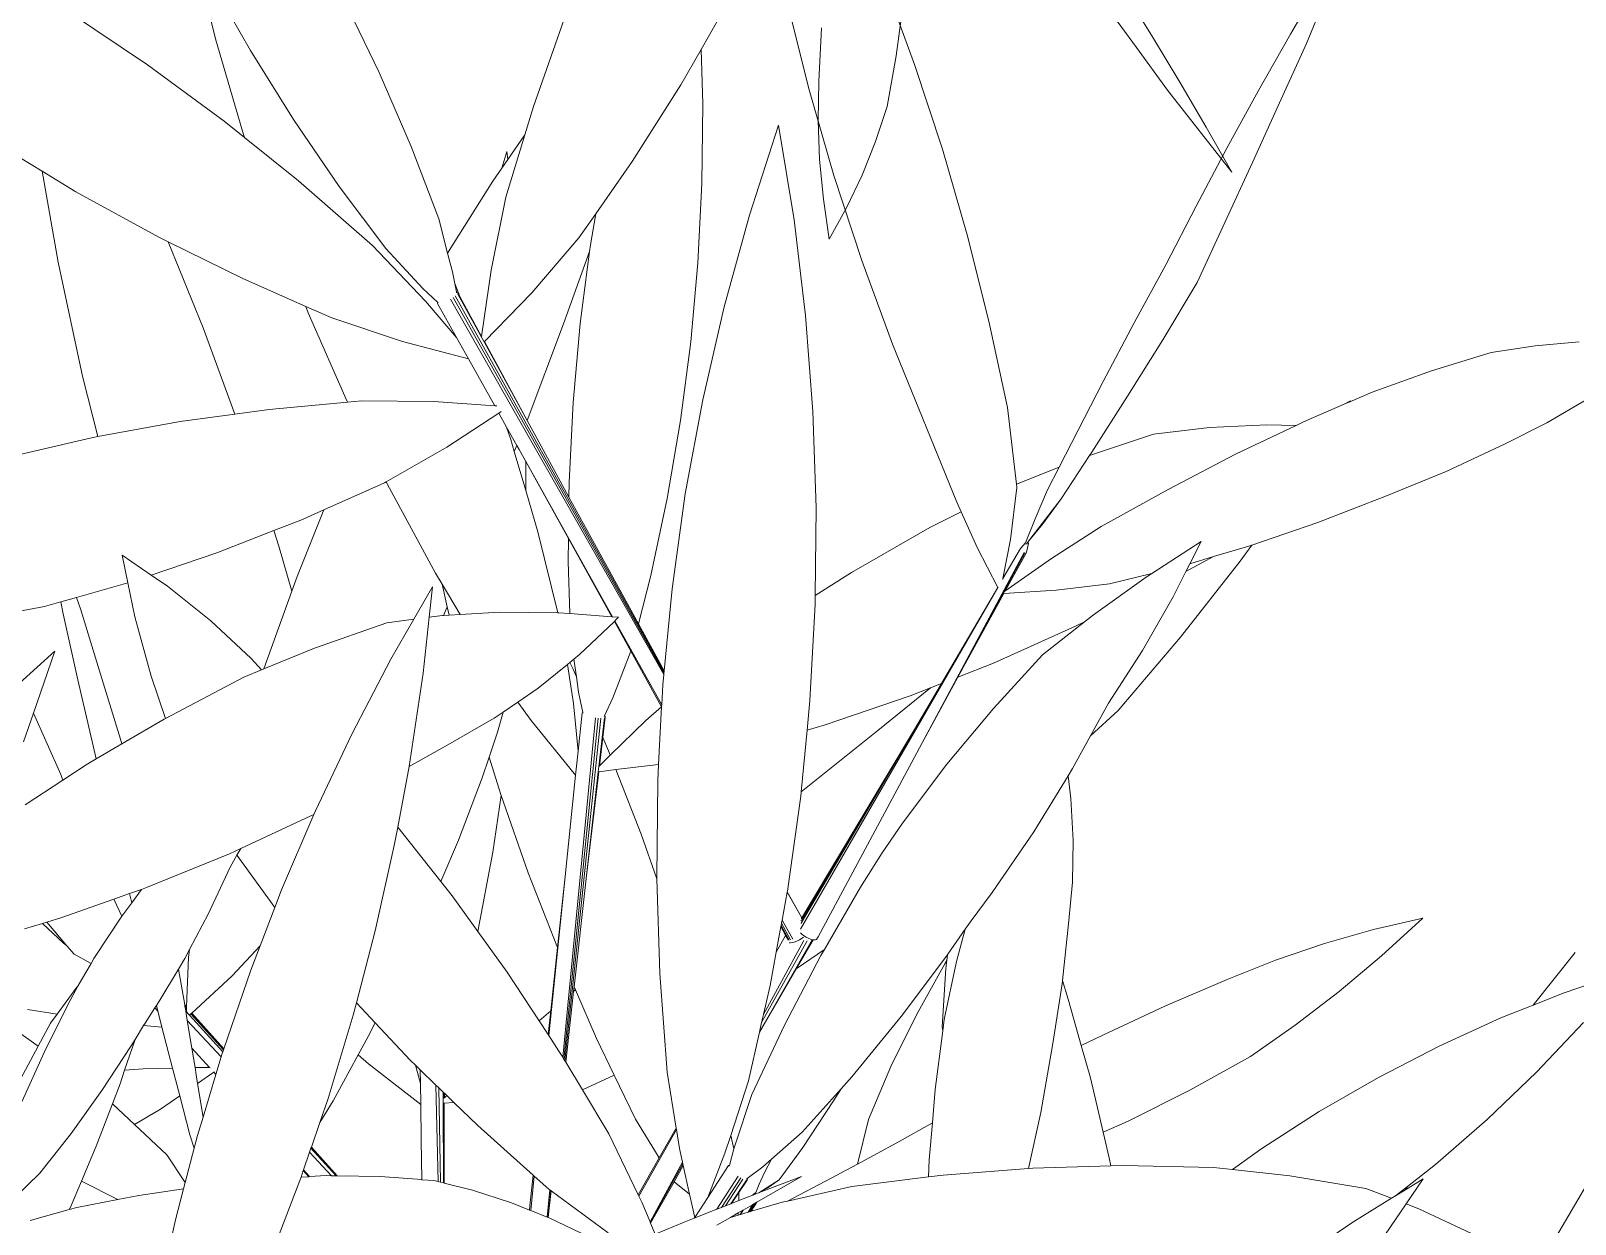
# Model space of a CAD drawing. Header units: millimetres. Extents: x 18 to 174501, y 22 to 24571.
# Drawn here: x 22641.6 to 22957.9, y 14114.3 to 14358.7 of the extents above; entities that cross this region are included whole.
import ezdxf

# ---------------------------------------------------------------- set-up
doc = ezdxf.new("R2010")
doc.units = ezdxf.units.MM
doc.header["$MEASUREMENT"] = 0
doc.layers.add('Edges', color=7, linetype='Continuous', lineweight=18)

# ---------------------------------------------------------------- blocks, each defined once
blk = doc.blocks.new('BAMBOOPLAN')
at = {"layer": 'Edges'}
for p, q in [((7.5873, 10.6224), (7.6092, 11)), ((7.5707, 10.8181), (7.5341, 10.6335)), ((7.5341, 10.6335), (7.4996, 10.4464)), ((7.5873, 10.6224), (7.5697, 10.4327)), ((7.4996, 10.4464), (7.4672, 10.2575)), ((7.5697, 10.4327), (7.5515, 10.2416)), ((6.3573, 10.3936), (6.5228, 10.1907)), ((6.1129, 10.2375), (6.2554, 10.0198)), ((7.4672, 10.2575), (7.4371, 10.0671)), ((7.5515, 10.2416), (7.5328, 10.0495)), ((5.9457, 10.1735), (5.9182, 10.0284)), ((6.5228, 10.1907), (6.681, 9.9823)), ((7.4371, 10.0671), (7.4093, 9.8758)), ((7.5328, 10.0495), (7.5136, 9.857)), ((8.6266, 10.0573), (8.5085, 10.0048)), ((5.9182, 10.0284), (5.8959, 9.911)), ((5.9182, 10.0284), (5.9745, 9.8791)), ((6.2554, 10.0198), (6.4059, 9.8065)), ((8.5085, 10.0048), (8.3935, 9.9442)), ((5.5097, 9.9813), (5.5085, 9.7099)), ((6.681, 9.9823), (6.8316, 9.769)), ((8.3935, 9.9442), (8.2462, 9.8364)), ((5.8959, 9.911), (5.8341, 9.652)), ((8.7052, 9.9078), (8.6148, 9.8026)), ((5.9745, 9.8791), (6.048, 9.6582)), ((6.2049, 9.8927), (6.3382, 9.6453)), ((6.2049, 9.8927), (6.2099, 9.6158)), ((7.4093, 9.8758), (7.3771, 9.6848)), ((7.5136, 9.857), (7.4724, 9.6658)), ((4.4116, 9.8303), (4.5642, 9.5938)), ((4.8833, 9.825), (5.0492, 9.6568)), ((8.2462, 9.8364), (8.1025, 9.7206)), ((6.4059, 9.8065), (6.5641, 9.5981)), ((6.8316, 9.769), (6.974, 9.5513)), ((8.6148, 9.8026), (8.5196, 9.7044)), ((8.1025, 9.7206), (8.0497, 9.6725)), ((4.5803, 9.6748), (4.6722, 9.5946)), ((5.5085, 9.7099), (5.5118, 9.6232)), ((7.3771, 9.6848), (7.3473, 9.4937)), ((8.0507, 9.6762), (8.0366, 9.6606)), ((8.0507, 9.6762), (8.0497, 9.6725)), ((8.5196, 9.7044), (8.3822, 9.5721)), ((5.0492, 9.6568), (5.2082, 9.4828)), ((5.8341, 9.652), (5.7833, 9.4731)), ((6.048, 9.6582), (6.1127, 9.4346)), ((6.3382, 9.6453), (6.461, 9.3918)), ((7.4724, 9.6658), (7.4289, 9.4757)), ((8.0366, 9.6606), (7.9407, 9.5731)), ((8.0497, 9.6725), (8.0366, 9.6606)), ((4.5642, 9.5938), (4.7272, 9.3636)), ((4.6722, 9.5946), (4.8574, 9.4451)), ((5.5118, 9.6232), (5.4883, 9.5389)), ((5.5118, 9.6232), (5.5189, 9.4327)), ((6.2099, 9.6158), (6.2273, 9.3381)), ((6.5641, 9.5981), (6.7296, 9.3952)), ((5.4781, 9.5603), (5.4883, 9.5389)), ((5.4781, 9.5603), (5.4799, 9.5088)), ((5.4883, 9.5389), (5.4799, 9.5088)), ((6.974, 9.5513), (7.108, 9.3298)), ((7.9232, 9.5559), (7.7832, 9.4184)), ((7.9232, 9.5559), (7.842, 9.5299)), ((7.9407, 9.5731), (7.9232, 9.5559)), ((8.3822, 9.5721), (8.2406, 9.4471)), ((4.1314, 9.5282), (4.4007, 9.4572)), ((5.4799, 9.5088), (5.4677, 9.4651)), ((7.3473, 9.4937), (7.3075, 9.2143)), ((7.842, 9.5299), (7.6857, 9.4677)), ((4.4007, 9.4572), (4.6671, 9.3743)), ((5.2082, 9.4828), (5.3541, 9.3086)), ((5.4677, 9.4651), (5.4111, 9.2227)), ((5.7833, 9.4731), (5.7597, 9.3899)), ((5.7833, 9.4731), (5.7984, 9.3816)), ((7.4289, 9.4757), (7.3832, 9.2871)), ((7.6857, 9.4677), (7.5373, 9.396)), ((8.2406, 9.4471), (8.0758, 9.308)), ((4.8574, 9.4451), (5.0478, 9.3031)), ((5.5189, 9.4327), (5.5477, 9.2173)), ((6.1127, 9.4346), (6.1686, 9.209)), ((7.7832, 9.4184), (7.6306, 9.2567)), ((4.6671, 9.3743), (4.7389, 9.3485)), ((4.7272, 9.3636), (4.7389, 9.3485)), ((5.7597, 9.3899), (5.6819, 9.1934)), ((5.7984, 9.3816), (5.8023, 9.3628)), ((5.8023, 9.3628), (5.7991, 9.1377)), ((5.8023, 9.3628), (5.8452, 9.1544)), ((6.461, 9.3918), (6.5729, 9.133)), ((6.7296, 9.3952), (7.0576, 9.0199)), ((7.5373, 9.396), (7.3802, 9.2751)), ((4.7389, 9.3485), (4.93, 9.2798)), ((6.2273, 9.3381), (6.2569, 9.0604)), ((7.108, 9.3298), (7.2056, 9.1263)), ((4.93, 9.2798), (5.196, 9.172)), ((5.0478, 9.3031), (5.2355, 9.1757)), ((5.3541, 9.3086), (5.4111, 9.2227)), ((7.3802, 9.2751), (7.3436, 9.1283)), ((7.3832, 9.2871), (7.3802, 9.2751)), ((8.0758, 9.308), (7.9148, 9.1825)), ((5.4111, 9.2227), (5.4426, 9.1754)), ((7.6306, 9.2567), (7.4804, 9.09)), ((5.5477, 9.2173), (5.5847, 9.0244)), ((5.6819, 9.1934), (5.5975, 9.0127)), ((6.1686, 9.209), (6.2154, 8.9818)), ((7.3075, 9.2143), (7.2056, 9.1263)), ((7.3075, 9.2143), (7.297, 9.14)), ((7.9075, 9.1769), (7.8201, 9.1141)), ((7.9148, 9.1825), (7.8981, 9.1268)), ((7.9148, 9.1825), (7.9075, 9.1769)), ((5.196, 9.172), (5.3954, 9.0688)), ((5.2355, 9.1757), (5.3765, 9.1013)), ((5.4426, 9.1754), (5.4599, 9.1458)), ((5.4599, 9.1458), (5.4865, 9.1143)), ((5.4599, 9.1458), (5.4726, 9.1239)), ((5.7991, 9.1377), (5.7908, 8.8356)), ((5.8452, 9.1544), (5.9011, 8.9287)), ((6.5729, 9.133), (6.6737, 8.8695)), ((7.297, 9.14), (7.29, 9.0487)), ((7.7712, 9.1444), (7.6652, 9.0085)), ((7.7712, 9.1444), (7.7614, 9.0721)), ((4.0526, 9.0962), (4.2113, 9.0618)), ((5.3765, 9.1013), (5.4309, 9.0766)), ((6.4117, 8.2626), (5.4633, 9.0981)), ((6.4104, 8.2683), (5.4685, 9.1047)), ((5.4751, 9.1241), (5.4726, 9.1239)), ((5.4726, 9.1239), (5.4739, 9.1217)), ((6.4097, 8.271), (5.4726, 9.111)), ((5.4768, 9.1231), (5.4751, 9.1241)), ((5.4768, 9.1231), (5.4865, 9.1143)), ((5.477, 9.1205), (5.5851, 9.0223)), ((5.4865, 9.1143), (5.5847, 9.0244)), ((7.2056, 9.1263), (7.21, 9.1172)), ((7.21, 9.1172), (7.242, 8.9678)), ((7.3436, 9.1283), (7.2905, 8.9712)), ((7.3436, 9.1283), (7.316, 9.0422)), ((7.4804, 9.09), (7.3735, 8.9547)), ((7.8199, 9.114), (7.758, 9.0468)), ((7.8201, 9.1141), (7.7614, 9.0721)), ((7.8981, 9.1268), (7.8059, 8.8594)), ((7.8201, 9.1141), (7.8199, 9.114)), ((4.2113, 9.0618), (4.3428, 8.8253)), ((4.2113, 9.0618), (4.3241, 9.0373)), ((5.3954, 9.0688), (5.5165, 8.9976)), ((5.4311, 9.0738), (5.4309, 9.0766)), ((5.4309, 9.0766), (5.4329, 9.0757)), ((5.4311, 9.0738), (5.5165, 8.9976)), ((6.2569, 9.0604), (6.2987, 8.7834)), ((7.29, 9.0487), (7.2866, 8.9732)), ((7.316, 9.0422), (7.2924, 8.9758)), ((7.758, 9.0468), (7.747, 8.9649)), ((7.7614, 9.0721), (7.758, 9.0468)), ((4.3241, 9.0373), (4.5971, 8.9907)), ((5.5165, 8.9976), (5.5702, 8.9496)), ((5.5847, 9.0244), (5.5851, 9.0223)), ((5.5851, 9.0223), (5.5969, 9.0115)), ((5.5975, 9.0127), (5.5969, 9.0115)), ((5.5969, 9.0115), (5.8341, 8.796)), ((5.5975, 9.0127), (5.7908, 8.8356)), ((7.0787, 8.9974), (7.0071, 8.9233)), ((7.0576, 9.0199), (7.0787, 8.9974)), ((7.0787, 8.9974), (7.1571, 8.9136)), ((7.6652, 9.0085), (7.5585, 8.9401)), ((7.6652, 9.0085), (7.6535, 8.9935)), ((4.5971, 8.9907), (4.6274, 8.9869)), ((4.6274, 8.9869), (4.8062, 8.7825)), ((4.6274, 8.9869), (4.871, 8.9564)), ((4.871, 8.9564), (5.0696, 8.9397)), ((6.2154, 8.9818), (6.2531, 8.7537)), ((7.242, 8.9678), (7.2586, 8.8523)), ((7.2781, 8.9526), (7.2586, 8.8523)), ((7.3735, 8.9547), (7.2761, 8.8191)), ((7.2781, 8.9526), (7.2866, 8.9732)), ((7.2789, 8.9537), (7.2788, 8.9535)), ((7.2864, 8.9697), (7.2864, 8.9686)), ((7.2866, 8.9732), (7.2865, 8.9712)), ((7.2924, 8.9758), (7.2904, 8.97)), ((7.293, 8.9756), (7.2924, 8.9758)), ((7.2939, 8.9752), (7.293, 8.9756)), ((7.2946, 8.9748), (7.2939, 8.9752)), ((7.2951, 8.9743), (7.2946, 8.9748)), ((7.2953, 8.9739), (7.2951, 8.9743)), ((7.2986, 8.9479), (7.2953, 8.9739)), ((7.6535, 8.9935), (7.5435, 8.8383)), ((7.747, 8.9649), (7.7132, 8.7861)), ((5.0696, 8.9397), (5.0827, 8.9242)), ((5.0696, 8.9397), (5.1523, 8.9328)), ((5.0827, 8.9242), (5.2744, 8.7161)), ((5.1523, 8.9328), (5.371, 8.9355)), ((5.371, 8.9355), (5.5702, 8.9496)), ((5.5702, 8.9496), (5.6872, 8.8451)), ((5.9011, 8.9287), (5.9659, 8.7052)), ((7.0071, 8.9233), (6.8332, 8.7248)), ((7.1571, 8.9136), (7.2528, 8.8232)), ((7.1912, 8.3184), (7.2919, 8.9445)), ((7.2098, 8.4317), (7.2943, 8.9445)), ((7.2985, 8.9467), (7.2794, 8.8385)), ((7.2977, 8.9457), (7.2794, 8.8385)), ((7.2985, 8.9467), (7.2986, 8.9479)), ((7.5585, 8.9401), (7.417, 8.8712)), ((6.6737, 8.8695), (6.7549, 8.6262)), ((7.417, 8.8712), (7.2749, 8.8121)), ((7.8059, 8.8594), (7.7033, 8.5978)), ((4.3428, 8.8253), (4.5187, 8.5336)), ((5.5146, 8.7985), (5.6872, 8.8451)), ((5.5939, 8.6846), (5.7053, 8.8289)), ((5.6872, 8.8451), (5.6931, 8.8467)), ((5.7053, 8.8289), (5.7105, 8.8357)), ((5.7053, 8.8289), (5.7405, 8.7975)), ((5.7908, 8.8356), (5.8341, 8.796)), ((7.2529, 8.8231), (7.033, 7.6888)), ((7.2528, 8.8232), (7.1889, 8.5032)), ((7.2528, 8.8232), (7.2529, 8.8231)), ((7.2529, 8.8231), (7.2537, 8.8224)), ((7.2586, 8.8523), (7.2589, 8.85)), ((7.2761, 8.8191), (7.2754, 8.8154)), ((7.2794, 8.8385), (7.2761, 8.8191)), ((7.5435, 8.8383), (7.5256, 8.8104)), ((4.8062, 8.7825), (4.9759, 8.5741)), ((5.3137, 8.7313), (5.5146, 8.7985)), ((5.7405, 8.7975), (5.7638, 8.7674)), ((5.7405, 8.7975), (5.7865, 8.7565)), ((5.8341, 8.796), (5.9797, 8.6636)), ((6.2987, 8.7834), (6.3527, 8.5076)), ((7.2749, 8.8121), (7.2277, 8.5365)), ((7.2749, 8.8121), (7.2746, 8.8119)), ((7.5043, 8.7897), (7.3133, 8.6097)), ((7.5256, 8.8104), (7.4413, 8.6789)), ((7.5256, 8.8104), (7.5043, 8.7897)), ((7.7132, 8.7861), (7.6699, 8.6083)), ((5.2761, 8.7143), (5.3137, 8.7313)), ((5.7638, 8.7674), (5.7852, 8.7372)), ((5.7865, 8.7565), (5.7852, 8.7372)), ((5.7852, 8.7372), (5.854, 8.6401)), ((5.7865, 8.7565), (5.7963, 8.7477)), ((5.7963, 8.7477), (5.8263, 8.7207)), ((5.7963, 8.7477), (6.215, 8.3739)), ((6.2531, 8.7537), (6.2815, 8.5252)), ((6.8332, 8.7248), (6.7549, 8.6262)), ((5.0669, 8.62), (5.2761, 8.7143)), ((5.2744, 8.7161), (5.2761, 8.7143)), ((5.4599, 8.5311), (5.5939, 8.6846)), ((5.8263, 8.7207), (5.854, 8.6401)), ((5.8263, 8.7207), (6.0181, 8.5481)), ((5.9659, 8.7052), (5.9797, 8.6636)), ((7.4413, 8.6789), (7.3564, 8.4839)), ((5.854, 8.6401), (5.9268, 8.5372)), ((5.9797, 8.6636), (6.2929, 8.379)), ((4.9759, 8.5741), (5.0669, 8.62)), ((6.7549, 8.6262), (6.763, 8.6019)), ((6.763, 8.6019), (6.8408, 8.3309)), ((7.3133, 8.6097), (7.2277, 8.5365)), ((7.6699, 8.6083), (7.6512, 8.5013)), ((7.7033, 8.5978), (7.6512, 8.5013)), ((4.8316, 8.5013), (4.9759, 8.5741)), ((6.0181, 8.5481), (6.0394, 8.4843)), ((6.0181, 8.5481), (6.2125, 8.3732)), ((4.5187, 8.5336), (4.6183, 8.3808)), ((4.6183, 8.3808), (4.8316, 8.5013)), ((5.3134, 8.3938), (5.4561, 8.5268)), ((5.4561, 8.5268), (5.4599, 8.5311)), ((5.4599, 8.5311), (5.4747, 8.5164)), ((5.4747, 8.5164), (5.6831, 8.3256)), ((5.9268, 8.5372), (6.0598, 8.3329)), ((6.2815, 8.5252), (6.2929, 8.379)), ((6.3527, 8.5076), (6.4091, 8.2734)), ((7.1889, 8.5032), (7.1627, 8.4809)), ((7.1889, 8.5032), (7.1784, 8.4506)), ((7.2277, 8.5365), (7.2098, 8.4317)), ((7.6512, 8.5013), (7.6324, 8.3938)), ((6.0394, 8.4843), (6.0938, 8.342)), ((7.1627, 8.4809), (7.0571, 8.3124)), ((7.1627, 8.4809), (7.1139, 8.4391)), ((7.3564, 8.4839), (7.2802, 8.2847)), ((7.1139, 8.4391), (6.9066, 8.2783)), ((7.1784, 8.4506), (7.0297, 7.7062)), ((7.1577, 8.3501), (7.1784, 8.4506)), ((7.1912, 8.3184), (7.2098, 8.4317)), ((4.3796, 8.2313), (4.6023, 8.3717)), ((4.6023, 8.3717), (4.6183, 8.3808)), ((5.2595, 8.3436), (5.3134, 8.3938)), ((5.3134, 8.3938), (5.3032, 8.184)), ((6.2125, 8.3732), (6.0938, 8.342)), ((6.2241, 8.3628), (6.1597, 8.2381)), ((6.215, 8.3739), (6.2125, 8.3732)), ((6.2321, 8.3784), (6.215, 8.3739)), ((6.2251, 8.3648), (6.2241, 8.3628)), ((6.2241, 8.3628), (6.2985, 8.2958)), ((6.2321, 8.3784), (6.2251, 8.3648)), ((6.2251, 8.3648), (6.4348, 8.1776)), ((6.2929, 8.379), (6.4091, 8.2734)), ((7.627, 8.3689), (7.586, 8.181)), ((7.6324, 8.3938), (7.627, 8.3689)), ((7.627, 8.3689), (7.6565, 8.3092)), ((9.199, 8.3643), (9.1332, 8.1785)), ((9.3635, 8.3643), (9.2069, 8.242)), ((5.195, 8.2886), (5.2595, 8.3436)), ((5.6831, 8.3256), (5.712, 8.3012)), ((6.0598, 8.3329), (5.8989, 8.2791)), ((6.0619, 8.3336), (6.0598, 8.3329)), ((6.0938, 8.342), (6.0619, 8.3336)), ((6.8408, 8.3309), (6.8612, 8.2462)), ((7.0273, 7.7171), (7.1577, 8.3501)), ((7.0356, 7.7687), (7.1577, 8.3501)), ((7.0892, 7.6849), (7.1912, 8.3184)), ((5.0588, 8.1725), (5.195, 8.2886)), ((5.195, 8.2886), (5.2238, 8.2505)), ((5.6882, 8.285), (5.6676, 8.1773)), ((5.6882, 8.285), (5.7079, 8.1974)), ((5.712, 8.3012), (5.7907, 8.2346)), ((5.712, 8.3012), (5.748, 8.2431)), ((5.8989, 8.2791), (5.7907, 8.2346)), ((6.2985, 8.2958), (6.2928, 8.1494)), ((6.2985, 8.2958), (6.4365, 8.1716)), ((6.4091, 8.2734), (6.4097, 8.271)), ((6.9066, 8.2783), (6.8612, 8.2462)), ((7.0571, 8.3124), (6.9037, 8.0698)), ((7.2802, 8.2847), (7.2143, 8.0798)), ((7.6565, 8.3092), (7.7029, 8.1951)), ((8.7445, 8.3137), (8.6191, 8.2352)), ((8.7445, 8.3137), (8.6664, 8.1699)), ((5.2238, 8.2505), (5.3027, 8.1383)), ((5.748, 8.2431), (5.7457, 8.216)), ((5.748, 8.2431), (5.7609, 8.2223)), ((5.7907, 8.2346), (5.7609, 8.2223)), ((6.1597, 8.2381), (6.148, 8.2194)), ((6.4097, 8.271), (6.4104, 8.2683)), ((6.4104, 8.2683), (6.4117, 8.2626)), ((6.4117, 8.2626), (6.4186, 8.2339)), ((6.4186, 8.2339), (6.4348, 8.1776)), ((6.8612, 8.2462), (6.9037, 8.0698)), ((8.6191, 8.2352), (8.4966, 8.1494)), ((9.2069, 8.242), (9.1332, 8.1785)), ((5.3032, 8.184), (5.3027, 8.1383)), ((5.7434, 8.2151), (5.7079, 8.1974)), ((5.7079, 8.1974), (5.7443, 8.0364)), ((5.7457, 8.216), (5.7434, 8.2151)), ((5.7609, 8.2223), (5.7457, 8.216)), ((6.1352, 8.1988), (6.077, 8.1052)), ((6.1402, 8.2068), (6.1352, 8.1988)), ((6.1352, 8.1988), (6.1893, 8.0964)), ((6.148, 8.2194), (6.1402, 8.2068)), ((6.1402, 8.2068), (6.1542, 8.1927)), ((6.148, 8.2194), (6.1718, 8.1735)), ((6.1542, 8.1927), (6.1718, 8.1735)), ((7.7029, 8.1951), (7.7406, 8.0787)), ((4.8985, 8.0487), (5.0588, 8.1725)), ((5.3027, 8.1383), (5.2999, 7.8966)), ((5.5959, 8.1416), (5.42, 8.0028)), ((5.6676, 8.1773), (5.5959, 8.1416)), ((5.6676, 8.1773), (5.6422, 8.0447)), ((6.1718, 8.1735), (6.193, 8.1326)), ((6.2928, 8.1494), (6.2869, 8.0921)), ((6.4366, 8.1714), (6.4058, 8.1183)), ((6.4348, 8.1776), (6.4365, 8.1716)), ((6.4365, 8.1716), (6.4366, 8.1714)), ((6.4366, 8.1714), (6.4831, 8.0093)), ((7.586, 8.181), (7.5289, 7.9732)), ((8.4966, 8.1494), (8.3773, 8.0566)), ((8.6664, 8.1699), (8.5828, 8.0305)), ((9.1332, 8.1785), (9.0561, 8.1122)), ((9.2893, 8.1782), (9.2063, 7.9959)), ((6.077, 8.1052), (6.0342, 8.0475)), ((6.1893, 8.0964), (6.2477, 7.9692)), ((6.193, 8.1326), (6.2237, 8.081)), ((6.2869, 8.0921), (6.2867, 8.0896)), ((6.2892, 8.0907), (6.2869, 8.0921)), ((6.4058, 8.1183), (6.3408, 7.9886)), ((9.0561, 8.1122), (8.9116, 7.9749)), ((4.7986, 8.076), (4.8411, 8.005)), ((4.7986, 8.076), (4.8985, 8.0487)), ((4.8985, 8.0487), (4.9546, 8.0333)), ((6.0342, 8.0475), (6.0033, 8.0059)), ((6.0342, 8.0475), (6.0888, 8.0092)), ((6.2221, 8.0787), (6.2237, 8.081)), ((6.2221, 8.0787), (6.2477, 7.9692)), ((6.2237, 8.081), (6.2248, 8.0791)), ((6.4974, 7.1077), (6.2636, 8.0779)), ((6.503, 7.103), (6.272, 8.0799)), ((6.5065, 7.1), (6.2792, 8.0822)), ((6.2885, 8.0868), (6.3199, 7.9468)), ((6.29, 8.089), (6.2892, 8.0907)), ((6.29, 8.089), (6.3028, 8.0308)), ((6.9037, 8.0698), (6.9067, 8.0572)), ((6.9067, 8.0572), (6.9607, 7.7815)), ((7.2143, 8.0798), (7.1864, 7.9783)), ((7.7406, 8.0787), (7.7695, 7.9601)), ((8.3773, 8.0566), (8.2615, 7.9569)), ((4.7129, 7.9155), (4.8411, 8.005)), ((4.8411, 8.005), (4.8932, 7.9179)), ((4.9546, 8.0333), (5.1067, 7.9791)), ((5.42, 8.0028), (5.2999, 7.8966)), ((5.6422, 8.0447), (5.6055, 7.8004)), ((5.7443, 8.0364), (5.7914, 7.7853)), ((6.0033, 8.0059), (5.9842, 7.98)), ((6.0033, 8.0059), (6.0069, 7.945)), ((6.0888, 8.0092), (6.2638, 7.9002)), ((6.3028, 8.0308), (6.3317, 7.9994)), ((6.3028, 8.0308), (6.3208, 7.9487)), ((6.4831, 8.0093), (6.3701, 7.9543)), ((6.4831, 8.0093), (6.4964, 7.963)), ((8.5828, 8.0305), (8.4939, 7.8959)), ((5.1067, 7.9791), (5.2546, 7.9133)), ((5.9842, 7.98), (5.8815, 7.8627)), ((6.2477, 7.9692), (6.2638, 7.9002)), ((6.3408, 7.9886), (6.3208, 7.9487)), ((6.3317, 7.9994), (6.3408, 7.9886)), ((6.4964, 7.963), (6.5858, 7.6954)), ((7.1864, 7.9783), (7.1591, 7.863)), ((7.5289, 7.9732), (7.4959, 7.8707)), ((7.7695, 7.9601), (7.8071, 7.7969)), ((8.2615, 7.9569), (8.1143, 7.824)), ((8.9116, 7.9749), (8.7737, 7.8307)), ((9.2063, 7.9959), (9.1146, 7.8178)), ((4.6739, 7.8883), (4.7129, 7.9155)), ((4.7129, 7.9155), (4.7366, 7.885)), ((4.8932, 7.9179), (4.9948, 7.7688)), ((5.2546, 7.9133), (5.2945, 7.8919)), ((6.0069, 7.945), (6.0072, 7.8679)), ((6.3208, 7.9487), (6.3199, 7.9468)), ((6.3199, 7.9468), (6.3233, 7.9315)), ((6.3245, 7.932), (6.3233, 7.9315)), ((6.3233, 7.9315), (6.3922, 7.6243)), ((6.3701, 7.9543), (6.3245, 7.932)), ((6.3245, 7.932), (6.3922, 7.6243)), ((6.3701, 7.9543), (6.5018, 7.7995)), ((4.6329, 7.8597), (4.6739, 7.8883)), ((4.6739, 7.8883), (4.6921, 7.8576)), ((4.7366, 7.885), (4.853, 7.7258)), ((5.2945, 7.8919), (5.2526, 7.8547)), ((5.2999, 7.8966), (5.2945, 7.8919)), ((6.0072, 7.8679), (6.0634, 7.7909)), ((6.0072, 7.8679), (6.0074, 7.8041)), ((6.2638, 7.9002), (6.3316, 7.6101)), ((7.4959, 7.8707), (7.4891, 7.8463)), ((8.4939, 7.8959), (8.3999, 7.7663)), ((4.5365, 7.8046), (4.6329, 7.8597)), ((4.6921, 7.8576), (4.795, 7.6889)), ((5.2526, 7.8547), (5.0747, 7.6659)), ((5.8815, 7.8627), (5.7944, 7.7657)), ((7.1591, 7.863), (7.1188, 7.6559)), ((7.4891, 7.8463), (7.4652, 7.7604)), ((7.4891, 7.8463), (7.4958, 7.7488)), ((8.1143, 7.824), (7.971, 7.6846)), ((8.7737, 7.8307), (8.6427, 7.6798)), ((5.6055, 7.8004), (5.578, 7.5529)), ((5.7914, 7.7853), (5.7944, 7.7657)), ((6.0074, 7.8041), (6.0015, 7.6082)), ((6.0634, 7.7909), (6.0773, 7.7732)), ((6.5018, 7.7995), (6.5874, 7.6911)), ((6.9607, 7.7815), (6.961, 7.7793)), ((7.0257, 7.7219), (6.961, 7.7793)), ((6.961, 7.7793), (6.9611, 7.7787)), ((7.0257, 7.7218), (6.9611, 7.7787)), ((6.9611, 7.7787), (6.9735, 7.6966)), ((7.8071, 7.7969), (7.8403, 7.7506)), ((7.8071, 7.7969), (7.8092, 7.7876)), ((7.8092, 7.7876), (7.8401, 7.6137)), ((9.1146, 7.8178), (9.0145, 7.6442)), ((4.7045, 7.7462), (4.6377, 7.6239)), ((4.7045, 7.7462), (4.7046, 7.554)), ((4.9948, 7.7688), (5.0747, 7.6659)), ((5.7944, 7.7657), (5.8212, 7.5871)), ((6.0773, 7.7732), (6.108, 7.6082)), ((6.0773, 7.7732), (6.2258, 7.5851)), ((7.0257, 7.7219), (7.0356, 7.7687)), ((7.0257, 7.7216), (7.0356, 7.7687)), ((7.4647, 7.7586), (7.3951, 7.5431)), ((7.4656, 7.731), (7.4354, 7.563)), ((7.4652, 7.7604), (7.4647, 7.7586)), ((7.4647, 7.7586), (7.4681, 7.7419)), ((7.4681, 7.7419), (7.4656, 7.731)), ((7.4681, 7.7419), (7.4728, 7.719)), ((7.4958, 7.7488), (7.5168, 7.5762)), ((7.8403, 7.7506), (7.9211, 7.6351)), ((8.3999, 7.7663), (8.2637, 7.6156)), ((9.4528, 7.7331), (9.3988, 7.4673)), ((4.795, 7.6889), (4.9006, 7.5202)), ((4.853, 7.7258), (4.97, 7.565)), ((6.5858, 7.6954), (6.5874, 7.6911)), ((6.5874, 7.6911), (6.6865, 7.4318)), ((6.9735, 7.6966), (7.0211, 7.6541)), ((6.9735, 7.6966), (6.9749, 7.6872)), ((6.9749, 7.6872), (7.0159, 7.6503)), ((6.9749, 7.6872), (6.9759, 7.6807)), ((7.0245, 7.7206), (7.0256, 7.7215)), ((7.025, 7.7208), (7.0256, 7.7213)), ((7.0252, 7.7193), (7.0253, 7.7198)), ((7.0255, 7.7204), (7.0256, 7.7214)), ((7.0256, 7.7218), (7.0257, 7.7219)), ((7.0256, 7.7215), (7.0257, 7.7216)), ((7.0256, 7.7214), (7.0257, 7.7216)), ((7.0256, 7.7213), (7.0256, 7.7214)), ((7.0263, 7.7127), (7.0268, 7.7148)), ((7.0263, 7.7126), (7.0263, 7.7127)), ((7.0297, 7.7062), (7.0296, 7.7056)), ((7.0887, 7.6817), (7.0892, 7.6849)), ((7.4728, 7.719), (7.5186, 7.5539)), ((7.971, 7.6846), (7.9211, 7.6351)), ((5.0715, 7.6626), (4.9783, 7.5535)), ((5.0747, 7.6659), (5.0715, 7.6626)), ((7.0117, 7.648), (6.9759, 7.6807)), ((6.9759, 7.6807), (6.9764, 7.6773)), ((6.9863, 7.6682), (6.9764, 7.6773)), ((6.9764, 7.6773), (6.9878, 7.6018)), ((6.998, 7.6573), (6.9863, 7.6682)), ((7.0088, 7.6475), (6.9863, 7.6682)), ((6.998, 7.6573), (6.9878, 7.6018)), ((7.0073, 7.6487), (6.998, 7.6573)), ((7.0073, 7.6487), (7.0096, 7.6466)), ((7.0122, 7.4173), (7.0536, 7.6607)), ((7.0148, 7.3936), (7.0625, 7.6626)), ((7.015, 7.6417), (7.0159, 7.641)), ((7.0159, 7.641), (7.0189, 7.6415)), ((7.0757, 7.6712), (7.018, 7.3648)), ((7.0189, 7.6415), (7.0231, 7.6438)), ((7.0231, 7.6438), (7.0283, 7.6476)), ((7.0283, 7.6476), (7.0341, 7.6527)), ((7.0341, 7.6527), (7.0401, 7.6587)), ((7.0364, 7.6789), (7.0389, 7.6777)), ((7.0389, 7.6777), (7.0419, 7.6767)), ((7.0401, 7.6587), (7.046, 7.6653)), ((7.0419, 7.6767), (7.0474, 7.6747)), ((7.046, 7.6653), (7.0494, 7.6697)), ((7.0474, 7.6747), (7.0564, 7.6725)), ((7.0564, 7.6725), (7.0651, 7.6712)), ((7.0779, 7.6715), (7.0591, 7.5751)), ((7.1188, 7.6559), (7.0591, 7.5751)), ((7.0651, 7.6712), (7.0731, 7.6709)), ((7.0731, 7.6709), (7.0757, 7.6712)), ((7.0757, 7.6712), (7.0779, 7.6715)), ((7.0779, 7.6715), (7.0798, 7.6717)), ((7.0798, 7.6717), (7.0847, 7.6734)), ((7.0847, 7.6734), (7.0876, 7.6759)), ((7.0887, 7.6817), (7.0876, 7.6759)), ((7.1188, 7.6559), (7.1148, 7.6354)), ((8.6427, 7.6798), (8.519, 7.5226)), ((9.0145, 7.6442), (8.9581, 7.5563)), ((6.0015, 7.6082), (5.9922, 7.4775)), ((6.108, 7.6082), (6.1425, 7.3745)), ((6.3316, 7.6101), (6.3784, 7.4059)), ((6.3316, 7.6101), (6.438, 7.1546)), ((6.3922, 7.6243), (6.4618, 7.3136)), ((6.9878, 7.6018), (7.0025, 7.5044)), ((7.1148, 7.6354), (7.0798, 7.406)), ((7.8401, 7.6137), (7.873, 7.4117)), ((7.9211, 7.6351), (7.9777, 7.5542)), ((8.2637, 7.6156), (8.1229, 7.4704)), ((4.7046, 7.554), (4.8384, 7.4106)), ((4.7046, 7.554), (4.7046, 7.4651)), ((4.9783, 7.5535), (4.9217, 7.4873)), ((4.97, 7.565), (4.9783, 7.5535)), ((5.578, 7.5529), (5.5772, 7.5418)), ((5.8212, 7.5871), (5.8294, 7.5325)), ((5.8212, 7.5871), (5.9922, 7.4775)), ((6.2258, 7.5851), (6.3784, 7.4059)), ((7.0591, 7.5751), (7.018, 7.3645)), ((7.4354, 7.563), (7.4144, 7.395)), ((7.5168, 7.5762), (7.5235, 7.5439)), ((7.5186, 7.5539), (7.5235, 7.5439)), ((7.9777, 7.5542), (8.0645, 7.4161)), ((8.9581, 7.5563), (8.9344, 7.5194)), ((8.9943, 7.5927), (8.9559, 7.5458)), ((8.9581, 7.5563), (8.9559, 7.5458)), ((8.9943, 7.5927), (8.9712, 7.5072)), ((4.9006, 7.5202), (4.9217, 7.4873)), ((5.5699, 7.5346), (5.4072, 7.3774)), ((5.5772, 7.5418), (5.5598, 7.3027)), ((5.5772, 7.5418), (5.5699, 7.5346)), ((5.8294, 7.5325), (5.8581, 7.2785)), ((7.0025, 7.5044), (7.0122, 7.4173)), ((7.3951, 7.5431), (7.3165, 7.3298)), ((7.5235, 7.5439), (7.5587, 7.3742)), ((8.519, 7.5226), (8.4579, 7.4368)), ((8.8448, 7.5116), (8.6225, 7.4741)), ((8.9257, 7.5088), (8.8411, 7.4053)), ((8.9257, 7.5088), (8.8448, 7.5116)), ((8.9344, 7.5194), (8.9257, 7.5088)), ((8.9712, 7.5072), (8.9287, 7.3499)), ((8.9559, 7.5458), (8.9344, 7.5194)), ((9.0112, 7.5058), (8.9712, 7.5072)), ((9.1804, 7.4879), (9.0112, 7.5058)), ((4.9, 7.4619), (4.85, 7.3973)), ((4.9217, 7.4873), (4.9, 7.4619)), ((5.9922, 7.4775), (6.0375, 7.4485)), ((8.1229, 7.4704), (8.0645, 7.4161)), ((8.6225, 7.4741), (8.4579, 7.4368)), ((6.0375, 7.4485), (6.1425, 7.3745)), ((6.6865, 7.4318), (6.8004, 7.1656)), ((7.0122, 7.4173), (7.0148, 7.3936)), ((8.0645, 7.4161), (8.1053, 7.3512)), ((8.4034, 7.4244), (8.1517, 7.3429)), ((8.4579, 7.4368), (8.4034, 7.4244)), ((4.85, 7.3973), (4.7693, 7.2932)), ((4.8384, 7.4106), (4.85, 7.3973)), ((5.4072, 7.3774), (5.3811, 7.3523)), ((5.4072, 7.3774), (5.4032, 7.3554)), ((6.1425, 7.3745), (6.2628, 7.2898)), ((6.3784, 7.4059), (6.42, 7.2246)), ((7.0148, 7.3936), (7.018, 7.3648)), ((7.0798, 7.406), (7.0564, 7.1848)), ((7.4144, 7.395), (7.4026, 7.2274)), ((7.5587, 7.3742), (7.583, 7.279)), ((7.873, 7.4117), (7.8926, 7.2443)), ((8.8411, 7.4053), (8.6944, 7.2102)), ((5.3811, 7.3523), (5.1838, 7.1793)), ((5.4032, 7.3554), (5.3961, 7.3156)), ((5.4032, 7.3554), (5.4043, 7.3545)), ((5.4043, 7.3545), (5.5579, 7.2473)), ((7.018, 7.3648), (7.018, 7.3645)), ((7.018, 7.3645), (7.0341, 7.2193)), ((7.3165, 7.3298), (7.2978, 7.2856)), ((8.1181, 7.3302), (7.9045, 7.2494)), ((8.1053, 7.3512), (8.1181, 7.3302)), ((8.1517, 7.3429), (8.1181, 7.3302)), ((5.3961, 7.3156), (5.3798, 7.1674)), ((5.5598, 7.3027), (5.5579, 7.2473)), ((5.8581, 7.2785), (5.8747, 7.0607)), ((6.2628, 7.2898), (6.3972, 7.1861)), ((6.4618, 7.3136), (6.4684, 7.3063)), ((6.4618, 7.3136), (6.4648, 7.3001)), ((6.4684, 7.3063), (6.4648, 7.3001)), ((6.4648, 7.3001), (6.5103, 7.0969)), ((6.4684, 7.3063), (6.5735, 7.1919)), ((7.2978, 7.2856), (7.2314, 7.1284)), ((7.2978, 7.2856), (7.2885, 7.2458)), ((7.583, 7.279), (7.5036, 7.1893)), ((7.583, 7.279), (7.6097, 7.1738)), ((5.5579, 7.2473), (5.5537, 7.1268)), ((7.2885, 7.2458), (7.2485, 7.0871)), ((7.8926, 7.2443), (7.6625, 7.1444)), ((7.9045, 7.2494), (7.8926, 7.2443)), ((6.42, 7.2246), (6.3972, 7.1861)), ((6.42, 7.2246), (6.4357, 7.1564)), ((6.5735, 7.1919), (6.6573, 7.1071)), ((7.0341, 7.2193), (7.037, 7.0512)), ((7.4026, 7.2274), (7.4151, 7.0936)), ((7.5036, 7.1893), (7.4151, 7.0936)), ((5.1428, 7.1467), (5.1048, 7.1164)), ((5.1717, 7.1696), (5.1428, 7.1467)), ((5.1428, 7.1467), (5.1573, 7.1236)), ((5.1717, 7.1696), (5.1573, 7.1236)), ((5.1838, 7.1793), (5.1717, 7.1696)), ((5.3798, 7.1674), (5.3618, 7.0491)), ((6.3972, 7.1861), (6.4357, 7.1564)), ((6.4357, 7.1564), (6.438, 7.1546)), ((6.438, 7.1546), (6.4812, 7.1213)), ((6.8004, 7.1656), (6.8793, 7.0195)), ((7.0564, 7.1848), (7.0578, 7.0269)), ((7.6097, 7.1738), (7.6243, 7.1257)), ((7.6625, 7.1444), (7.6243, 7.1257)), ((5.1048, 7.1164), (4.9785, 7.016)), ((5.1048, 7.1164), (5.1429, 7.0772)), ((5.1573, 7.1236), (5.1429, 7.0772)), ((5.5537, 7.1268), (5.5053, 7.0174)), ((5.5537, 7.1268), (5.551, 7.0505)), ((6.4812, 7.1213), (6.4974, 7.1077)), ((6.4974, 7.1077), (6.503, 7.103)), ((6.503, 7.103), (6.5065, 7.1)), ((6.5065, 7.1), (6.5103, 7.0969)), ((6.5103, 7.0969), (6.5829, 7.0361)), ((6.6573, 7.1071), (6.5829, 7.0361)), ((6.6573, 7.1071), (6.7578, 7.0055)), ((7.2314, 7.1284), (7.1722, 7.0248)), ((7.6243, 7.1257), (7.4208, 7.0265)), ((5.1426, 7.0765), (5.1062, 6.9331)), ((5.1429, 7.0772), (5.1426, 7.0765)), ((5.8747, 7.0607), (5.8775, 7.0241)), ((5.8747, 7.0607), (5.9453, 7.0237)), ((7.2485, 7.0871), (7.2138, 6.975)), ((7.4151, 7.0936), (7.3556, 7.0294)), ((4.9785, 7.016), (4.9408, 6.9887)), ((5.3573, 7.02), (5.3499, 6.9842)), ((5.3618, 7.0491), (5.3573, 7.02)), ((5.3618, 7.0491), (5.3666, 7.0272)), ((5.3666, 7.0272), (5.4086, 6.8874)), ((5.5053, 7.0174), (5.4291, 6.8758)), ((5.551, 7.0505), (5.5516, 6.8068)), ((5.8775, 7.0241), (5.8875, 6.7697)), ((5.9453, 7.0237), (5.9395, 6.9793)), ((5.9453, 7.0237), (6.0791, 6.9536)), ((6.5829, 7.0361), (6.6985, 6.9394)), ((6.881, 7.0164), (6.8408, 6.7962)), ((6.8793, 7.0195), (6.8607, 6.9212)), ((6.8793, 7.0195), (6.881, 7.0164)), ((6.881, 7.0164), (6.9076, 6.967)), ((7.037, 7.0512), (7.0584, 7.0172)), ((7.037, 7.0512), (7.0379, 6.9969)), ((7.0578, 7.0269), (7.0584, 7.0172)), ((7.0584, 7.0172), (7.0619, 6.9675)), ((7.1722, 7.0248), (7.1554, 6.9955)), ((7.1722, 7.0248), (7.1655, 6.9815)), ((7.3556, 7.0294), (7.2567, 6.9244)), ((7.4208, 7.0265), (7.2567, 6.9244)), ((4.9304, 6.9811), (4.8855, 6.9485)), ((4.9408, 6.9887), (4.9304, 6.9811)), ((4.9304, 6.9811), (5.0072, 6.9461)), ((4.9408, 6.9887), (5.0191, 6.9428)), ((5.3499, 6.9842), (5.3271, 6.8751)), ((5.3499, 6.9842), (5.4015, 6.8914)), ((5.9395, 6.9793), (5.9294, 6.9195)), ((6.7578, 7.0055), (6.8607, 6.9212)), ((6.9076, 6.967), (6.9295, 6.9313)), ((7.0379, 6.9969), (7.0326, 6.8585)), ((7.0594, 6.9662), (7.0326, 6.8585)), ((7.0594, 6.9662), (7.0619, 6.9675)), ((7.0619, 6.9675), (7.062, 6.9653)), ((7.1554, 6.9955), (7.1239, 6.9479)), ((7.1655, 6.9815), (7.1617, 6.9443)), ((7.2138, 6.975), (7.1698, 6.9201)), ((7.2716, 7.0056), (7.1729, 6.9228)), ((7.2716, 7.0056), (7.1729, 6.8919)), ((7.2138, 6.975), (7.1886, 6.9407)), ((5.0072, 6.9461), (5.0191, 6.9428)), ((5.0191, 6.9428), (5.0475, 6.9262)), ((5.0475, 6.9262), (5.1029, 6.9169)), ((5.1029, 6.9169), (5.0915, 6.8624)), ((5.1062, 6.9331), (5.1029, 6.9169)), ((5.9294, 6.9195), (5.9036, 6.7676)), ((5.9294, 6.9195), (5.9669, 6.9038)), ((6.0791, 6.9536), (6.0976, 6.9449)), ((6.0976, 6.9449), (6.129, 6.8988)), ((6.0976, 6.9449), (6.1153, 6.9367)), ((6.1153, 6.9367), (6.1734, 6.9094)), ((6.1153, 6.9367), (6.129, 6.8988)), ((6.6985, 6.9394), (6.8376, 6.7994)), ((6.8607, 6.9212), (6.8376, 6.7994)), ((6.8962, 6.7356), (6.9295, 6.9313)), ((6.8977, 6.7338), (6.932, 6.9271)), ((6.9347, 6.9228), (6.9246, 6.869)), ((6.9295, 6.9313), (6.932, 6.9271)), ((6.932, 6.9271), (6.9347, 6.9228)), ((6.9347, 6.9228), (6.9792, 6.85)), ((7.0694, 6.8345), (7.0965, 6.9463)), ((7.0801, 6.8437), (7.1049, 6.9442)), ((7.0895, 6.8518), (7.1124, 6.9428)), ((7.123, 6.9426), (7.1023, 6.8628)), ((7.1253, 6.9438), (7.1141, 6.9015)), ((7.1239, 6.9479), (7.1226, 6.9459)), ((7.1253, 6.9457), (7.1239, 6.9479)), ((7.1253, 6.9438), (7.1253, 6.9457)), ((7.1574, 6.9119), (7.1611, 6.918)), ((7.1574, 6.9119), (7.161, 6.9178)), ((7.1574, 6.9119), (7.161, 6.9178)), ((7.1611, 6.918), (7.161, 6.9178)), ((7.161, 6.9178), (7.161, 6.9178)), ((7.161, 6.9178), (7.161, 6.9143)), ((7.1617, 6.9443), (7.1611, 6.918)), ((7.1698, 6.9201), (7.1639, 6.9152)), ((7.243, 6.9159), (7.1667, 6.8617)), ((7.1729, 6.9228), (7.1698, 6.9201)), ((7.1886, 6.9407), (7.1729, 6.9228)), ((7.2567, 6.9244), (7.243, 6.9159)), ((5.3271, 6.8751), (5.324, 6.8627)), ((5.4015, 6.8914), (5.4086, 6.8874)), ((5.4015, 6.8914), (5.4024, 6.8897)), ((5.4024, 6.8897), (5.409, 6.8861)), ((5.4024, 6.8897), (5.404, 6.8868)), ((5.404, 6.8868), (5.4054, 6.8842)), ((5.4054, 6.8842), (5.4103, 6.8815)), ((5.4054, 6.8842), (5.4102, 6.8755)), ((5.4086, 6.8874), (5.409, 6.8861)), ((5.409, 6.8861), (5.4103, 6.8815)), ((5.4102, 6.8755), (5.423, 6.8685)), ((5.4102, 6.8755), (5.4235, 6.8509)), ((5.4103, 6.8815), (5.4122, 6.8753)), ((5.4272, 6.8723), (5.4247, 6.8676)), ((5.4287, 6.8751), (5.4272, 6.8723)), ((5.4272, 6.8723), (5.5516, 6.8037)), ((5.4291, 6.8758), (5.4287, 6.8751)), ((5.4287, 6.8751), (5.5516, 6.8066)), ((5.4291, 6.8758), (5.5516, 6.8068)), ((5.9669, 6.9038), (6.1499, 6.8413)), ((6.129, 6.8988), (6.1499, 6.8413)), ((6.2714, 6.6445), (6.1734, 6.9094)), ((6.1734, 6.9094), (6.1841, 6.9045)), ((6.2782, 6.6451), (6.1841, 6.9045)), ((6.1841, 6.9045), (6.1998, 6.8971)), ((6.1998, 6.8971), (6.2083, 6.8729)), ((6.1998, 6.8971), (6.2036, 6.8953)), ((6.2036, 6.8953), (6.2082, 6.882)), ((6.2036, 6.8953), (6.2044, 6.8949)), ((6.2044, 6.8949), (6.2086, 6.8826)), ((6.2044, 6.8949), (6.2133, 6.8908)), ((6.2082, 6.882), (6.2064, 6.8789)), ((6.2086, 6.8826), (6.2082, 6.882)), ((6.2083, 6.8729), (6.2106, 6.8665)), ((6.2133, 6.8908), (6.2086, 6.8826)), ((6.2133, 6.8908), (6.2398, 6.8784)), ((6.2398, 6.8784), (6.2136, 6.8678)), ((6.2398, 6.8784), (6.3275, 6.8373)), ((7.1141, 6.9015), (7.1044, 6.8646)), ((7.1213, 6.8792), (7.1044, 6.8646)), ((7.1141, 6.9015), (7.1154, 6.8985)), ((7.1154, 6.8985), (7.1213, 6.8792)), ((7.1316, 6.8881), (7.1213, 6.8792)), ((7.1316, 6.8881), (7.1548, 6.9076)), ((7.1633, 6.8808), (7.1426, 6.8571)), ((7.1609, 6.9127), (7.1548, 6.9076)), ((7.1548, 6.9076), (7.1574, 6.9119)), ((7.1548, 6.9076), (7.1552, 6.9084)), ((7.1552, 6.9084), (7.1574, 6.9119)), ((7.1589, 6.8562), (7.1633, 6.8808)), ((7.1639, 6.9152), (7.1609, 6.9128)), ((7.1609, 6.9128), (7.1609, 6.9127)), ((7.1617, 6.8582), (7.1666, 6.8846)), ((7.1666, 6.8846), (7.1633, 6.8808)), ((7.164, 6.8598), (7.1694, 6.8878)), ((7.1694, 6.8878), (7.1666, 6.8846)), ((7.1692, 6.8743), (7.1667, 6.8617)), ((7.1729, 6.8919), (7.1692, 6.8743)), ((7.1727, 6.8916), (7.1692, 6.8743)), ((7.1727, 6.8916), (7.1694, 6.8878)), ((7.1729, 6.8919), (7.1727, 6.8916)), ((5.0864, 6.8375), (5.0573, 6.7441)), ((5.088, 6.8416), (5.0779, 6.7825)), ((5.088, 6.8416), (5.0864, 6.8375)), ((5.0915, 6.8624), (5.088, 6.8416)), ((5.322, 6.8547), (5.309, 6.8034)), ((5.324, 6.8627), (5.322, 6.8547)), ((5.322, 6.8547), (5.333, 6.8488)), ((5.324, 6.8627), (5.333, 6.8488)), ((5.333, 6.8488), (5.3351, 6.8455)), ((5.3351, 6.8455), (5.3599, 6.8081)), ((5.423, 6.8685), (5.4247, 6.8676)), ((5.5522, 6.7822), (5.4235, 6.8509)), ((5.4235, 6.8509), (5.4626, 6.7785)), ((5.4247, 6.8676), (5.5516, 6.7984)), ((6.1499, 6.8413), (6.1855, 6.743)), ((6.2132, 6.8676), (6.2106, 6.8665)), ((6.2106, 6.8665), (6.2881, 6.646)), ((6.2136, 6.8678), (6.2132, 6.8676)), ((6.2132, 6.8676), (6.2427, 6.7823)), ((6.2136, 6.8678), (6.2427, 6.7823)), ((6.3275, 6.8373), (6.5282, 6.7531)), ((6.9246, 6.869), (6.8989, 6.7326)), ((6.9246, 6.869), (6.9792, 6.85)), ((6.9792, 6.85), (7.0156, 6.7906)), ((7.0694, 6.8345), (7.0148, 6.7874)), ((7.0326, 6.8585), (7.0156, 6.7906)), ((7.0801, 6.8437), (7.0694, 6.8345)), ((7.0895, 6.8518), (7.0801, 6.8437)), ((7.1023, 6.8628), (7.0895, 6.8518)), ((7.1044, 6.8646), (7.1023, 6.8628)), ((7.1319, 6.8447), (7.1144, 6.8246)), ((7.1338, 6.8384), (7.1144, 6.8246)), ((7.1423, 6.8566), (7.1319, 6.8447)), ((7.1319, 6.8447), (7.1338, 6.8384)), ((7.1388, 6.8419), (7.1338, 6.8384)), ((7.1423, 6.8566), (7.1388, 6.8419)), ((7.1393, 6.8423), (7.1388, 6.8419)), ((7.1426, 6.8571), (7.1393, 6.8423)), ((7.1589, 6.8562), (7.1393, 6.8423)), ((7.1426, 6.8571), (7.1423, 6.8566)), ((7.1617, 6.8582), (7.1589, 6.8562)), ((7.164, 6.8598), (7.1617, 6.8582)), ((7.1667, 6.8617), (7.164, 6.8598)), ((5.0779, 6.7825), (5.0577, 6.6254)), ((5.3073, 6.7954), (5.2974, 6.7487)), ((5.3073, 6.7954), (5.3599, 6.8081)), ((5.309, 6.8034), (5.3073, 6.7954)), ((5.3599, 6.8081), (5.4284, 6.7047)), ((5.5516, 6.8068), (5.5516, 6.8066)), ((5.5516, 6.8066), (5.5516, 6.8037)), ((5.5516, 6.8037), (5.5516, 6.7984)), ((5.5516, 6.7984), (5.5516, 6.7969)), ((5.5516, 6.7969), (5.5522, 6.7822)), ((5.5522, 6.7822), (5.5543, 6.7289)), ((6.2427, 6.7823), (6.2897, 6.6461)), ((6.8376, 6.7994), (6.8408, 6.7962)), ((6.8408, 6.7962), (6.8546, 6.7823)), ((6.8546, 6.7823), (6.8962, 6.7356)), ((7.0148, 6.7874), (6.9915, 6.7673)), ((7.0156, 6.7906), (7.0148, 6.7874)), ((7.1144, 6.8246), (7.0846, 6.7904)), ((4.9712, 6.7288), (5.0573, 6.7441)), ((5.0573, 6.7441), (5.0475, 6.7125)), ((5.2974, 6.7487), (5.2928, 6.7269)), ((5.2974, 6.7487), (5.2977, 6.6535)), ((5.4626, 6.7785), (5.5296, 6.7423)), ((5.4626, 6.7785), (5.4902, 6.7277)), ((5.4902, 6.7277), (5.5296, 6.7423)), ((5.5296, 6.7423), (5.5318, 6.7411)), ((5.8875, 6.7697), (5.8876, 6.6953)), ((5.9036, 6.7676), (5.8876, 6.6953)), ((6.1855, 6.743), (6.2243, 6.6343)), ((6.1855, 6.743), (6.2249, 6.6344)), ((6.5282, 6.7531), (6.5462, 6.6744)), ((6.5282, 6.7531), (6.5321, 6.7515)), ((6.5321, 6.7515), (6.5552, 6.6528)), ((6.5321, 6.7515), (6.5848, 6.7294)), ((6.8962, 6.7356), (6.8977, 6.7338)), ((6.9915, 6.7673), (6.9225, 6.7061)), ((5.0475, 6.7125), (5.0355, 6.6374)), ((5.2928, 6.7269), (5.2544, 6.5757)), ((5.3481, 6.6748), (5.4284, 6.7047)), ((5.4746, 6.6351), (5.4284, 6.7047)), ((5.4902, 6.7277), (5.5001, 6.7094)), ((5.5001, 6.7094), (5.5124, 6.6863)), ((5.5124, 6.6863), (5.5469, 6.7329)), ((5.5469, 6.7329), (5.5479, 6.7343)), ((5.5469, 6.7329), (5.5543, 6.7289)), ((5.5543, 6.7289), (5.5595, 6.5982)), ((5.8876, 6.6953), (5.8878, 6.6192)), ((6.5848, 6.7294), (6.5888, 6.7281)), ((6.6076, 6.6503), (6.5888, 6.7281)), ((6.5888, 6.7281), (6.5919, 6.7272)), ((6.6101, 6.6502), (6.5919, 6.7272)), ((6.5919, 6.7272), (6.5929, 6.7269)), ((6.6024, 6.6859), (6.5929, 6.7269)), ((6.5929, 6.7269), (6.5933, 6.7268)), ((6.5933, 6.7268), (6.6024, 6.6859)), ((6.5933, 6.7268), (6.7912, 6.6652)), ((6.8977, 6.7338), (6.8989, 6.7326)), ((6.8989, 6.7326), (6.9225, 6.7061)), ((4.9598, 6.6597), (5.0355, 6.6374)), ((5.2977, 6.6535), (5.3481, 6.6748)), ((5.2977, 6.6535), (5.2979, 6.6117)), ((5.5124, 6.6863), (5.5595, 6.5982)), ((6.2782, 6.6451), (6.2714, 6.6445)), ((6.2881, 6.646), (6.2782, 6.6451)), ((6.2897, 6.6461), (6.2881, 6.646)), ((6.3753, 6.6535), (6.2897, 6.6461)), ((6.4945, 6.6557), (6.3753, 6.6535)), ((6.551, 6.653), (6.4945, 6.6557)), ((6.551, 6.653), (6.5462, 6.6744)), ((6.5462, 6.6744), (6.5511, 6.653)), ((6.5511, 6.653), (6.551, 6.653)), ((6.5552, 6.6528), (6.5511, 6.653)), ((6.6076, 6.6503), (6.5552, 6.6528)), ((6.6107, 6.6502), (6.6024, 6.6859)), ((6.6101, 6.6502), (6.6076, 6.6503)), ((6.6107, 6.6502), (6.6101, 6.6502)), ((6.6157, 6.6499), (6.6107, 6.6502)), ((6.7388, 6.6362), (6.6157, 6.6499)), ((5.0355, 6.6374), (5.0182, 6.5289)), ((5.0577, 6.6254), (5.0438, 6.4675)), ((5.2979, 6.6117), (5.296, 6.5487)), ((5.4338, 6.5799), (5.4746, 6.6351)), ((5.4746, 6.6351), (5.5399, 6.5366)), ((5.8878, 6.6192), (5.9868, 6.5641)), ((5.8878, 6.6192), (5.8878, 6.6185)), ((5.8878, 6.6185), (5.9866, 6.564)), ((5.8878, 6.6185), (5.8878, 6.6152)), ((5.8878, 6.6152), (5.9836, 6.5631)), ((5.8878, 6.6152), (5.8879, 6.6033)), ((5.971, 6.559), (5.8879, 6.6033)), ((5.8879, 6.6033), (5.888, 6.5482)), ((6.1061, 6.6028), (5.9868, 6.5641)), ((6.2243, 6.6343), (6.1061, 6.6028)), ((6.2249, 6.6344), (6.2243, 6.6343)), ((6.2587, 6.6434), (6.2249, 6.6344)), ((6.2714, 6.6445), (6.2587, 6.6434)), ((5.2544, 6.5757), (5.2099, 6.4268)), ((5.3772, 6.5124), (5.4338, 6.5799)), ((5.5595, 6.5982), (5.5617, 6.5426)), ((5.9564, 6.5542), (5.9112, 6.5356)), ((5.971, 6.559), (5.9564, 6.5542)), ((5.9836, 6.5631), (5.971, 6.559)), ((5.9866, 6.564), (5.9836, 6.5631)), ((5.9868, 6.5641), (5.9866, 6.564)), ((5.296, 6.5487), (5.292, 6.4157)), ((5.296, 6.5487), (5.3772, 6.5124)), ((5.3772, 6.5124), (5.4949, 6.4599)), ((5.5399, 6.5366), (5.5646, 6.5039)), ((5.5617, 6.5426), (5.5646, 6.5039)), ((5.8881, 6.5161), (5.8793, 6.2639)), ((5.888, 6.5482), (5.9112, 6.5356)), ((5.888, 6.5482), (5.888, 6.5463)), ((5.888, 6.5463), (5.9092, 6.5347)), ((5.888, 6.5463), (5.8881, 6.526)), ((5.9092, 6.5347), (5.8881, 6.526)), ((5.8881, 6.526), (5.8881, 6.5161)), ((5.9112, 6.5356), (5.9092, 6.5347)), ((5.5646, 6.5039), (5.5725, 6.4007)), ((5.2099, 6.4268), (5.161, 6.2872)), ((5.4949, 6.4599), (5.5725, 6.4007)), ((5.292, 6.4157), (5.2842, 6.3056)), ((5.5739, 6.3817), (5.457, 6.32)), ((5.5725, 6.4007), (5.5739, 6.3817)), ((5.5739, 6.3817), (5.581, 6.2881)), ((5.161, 6.2872), (5.1156, 6.1961)), ((5.2842, 6.3056), (5.2783, 6.2226)), ((5.2842, 6.3056), (5.4021, 6.2886)), ((5.4021, 6.2886), (5.2961, 6.228)), ((5.457, 6.32), (5.4021, 6.2886)), ((5.581, 6.2881), (5.5995, 6.1244)), ((5.2776, 6.2151), (5.1797, 6.1469)), ((5.2961, 6.228), (5.2776, 6.2151)), ((5.2783, 6.2226), (5.2776, 6.2151)), ((11.9941, -3.527), (11.8733, -3.4287)), ((11.9597, -3.5722), (11.8324, -3.4833)), ((12.1128, -3.6262), (11.9941, -3.527)), ((12.0862, -3.6602), (11.9597, -3.5722)), ((12.0862, -3.6602), (12.3428, -3.8259)), ((12.2291, -3.7259), (12.1128, -3.6262)), ((11.3029, -3.8244), (11.2727, -3.6746)), ((12.3428, -3.8259), (12.2291, -3.7259)), ((11.1137, -3.9696), (11.0698, -3.8178)), ((11.3262, -3.9736), (11.3029, -3.8244)), ((11.1488, -4.0773), (11.1137, -3.9696)), ((11.3279, -4.0807), (11.3262, -3.9736)), ((11.1903, -4.1843), (11.1488, -4.0773)), ((11.3228, -4.1869), (11.3279, -4.0807)), ((11.2383, -4.2904), (11.1903, -4.1843)), ((11.311, -4.2918), (11.3228, -4.1869)), ((11.2925, -4.3953), (11.2383, -4.2904)), ((11.2925, -4.3953), (11.311, -4.2918))]:
    blk.add_line(p, q, dxfattribs=at)

msp = doc.modelspace()

# ---------------------------------------------------------------- block references
at = {"xscale": 69.97983938875464, "yscale": 69.97983938875464, "zscale": 69.97983938875464, "rotation": 340.9588725647666}
for p in [(22158.48, 14864.64), (22158.48, 13826.65)]:
    msp.add_blockref('BAMBOOPLAN', p, dxfattribs=at)

doc.saveas('drawing.dxf')
